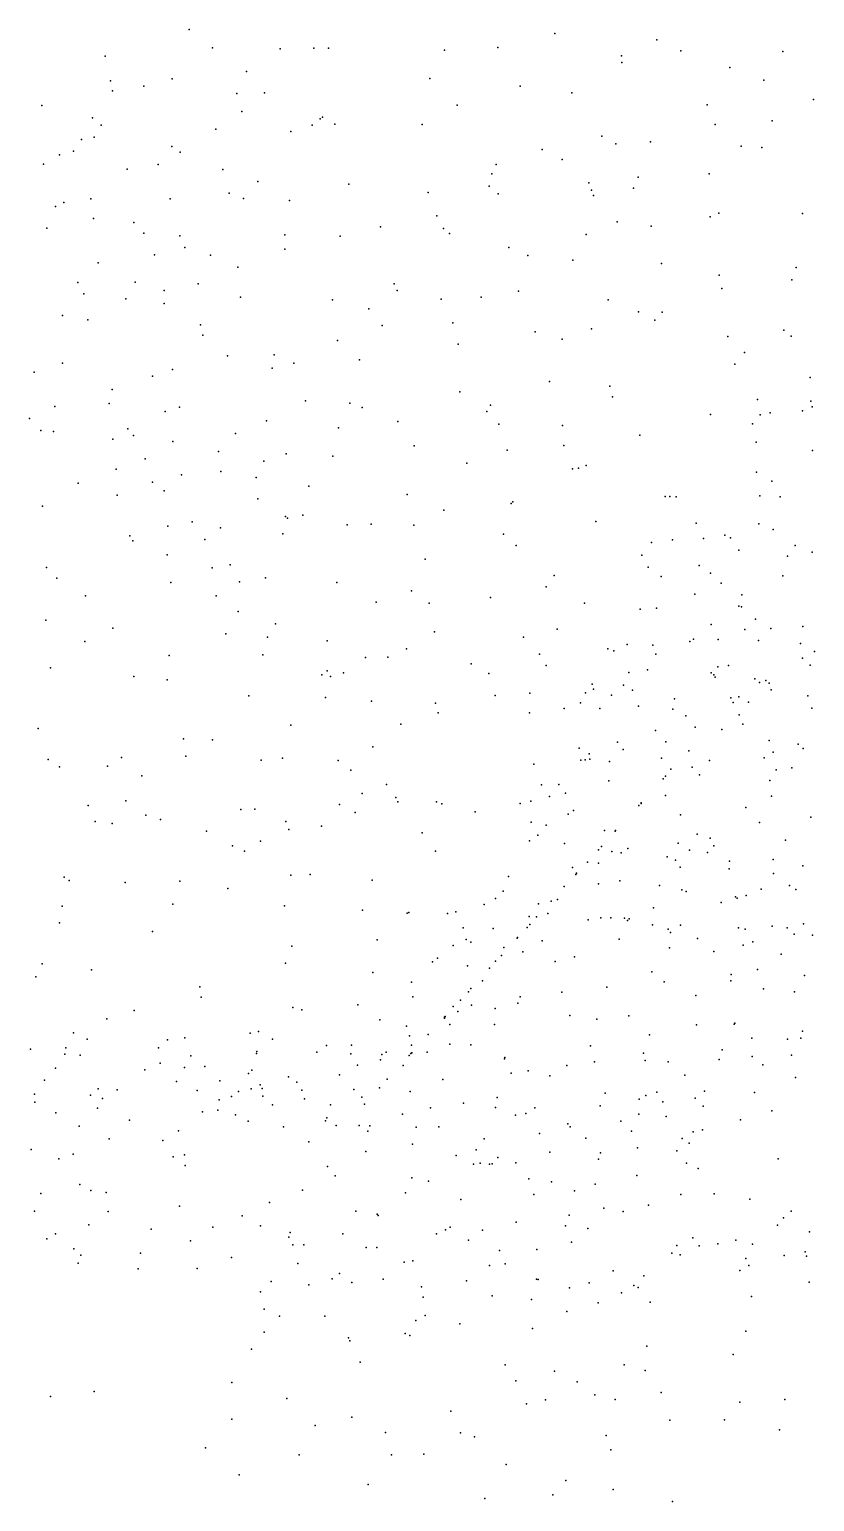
# Model space of a CAD drawing. Header units: metres. Extents: x -23.9 to 23.9, y -27.4 to 27.4.
# Drawn here: x -3.644 to -2.268, y -7.775 to -5.193 of the extents above; entities that cross this region are included whole.
import ezdxf

# ---------------------------------------------------------------- set-up
doc = ezdxf.new("R2010")
doc.units = ezdxf.units.M

msp = doc.modelspace()

# ---------------------------------------------------------------- linework, layer by layer
for p in [(-3.3641, -5.1931, -4.5413), (-2.7232, -5.2003, -4.3506), (-2.5442, -5.2113, -2.6656), (-3.5111, -5.2401, -1.0283), (-3.3228, -5.2256, -2.798), (-3.2042, -5.2273, -2.7738), (-3.1452, -5.2258, -4.522), (-3.1199, -5.2258, -9.757), (-2.9163, -5.2292, -2.7152), (-2.8227, -5.2247, -0.6728), (-2.6059, -5.2394, -4.2269), (-2.5021, -5.2306, -4.1097), (-2.3234, -5.2317, -0.4687), (-3.2631, -5.2669, -4.5028), (-2.6054, -5.2509, 23.7508), (-2.416, -5.2598, -9.8914), (-3.5018, -5.2835, -2.6685), (-3.4433, -5.2926, -9.3569), (-3.3937, -5.2795, -0.9766), (-2.9419, -5.2791, -9.7488), (-2.7837, -5.2928, -2.6801), (-2.3567, -5.2822, 23.7667), (-3.498, -5.3007, -4.5015), (-3.2802, -5.3055, -0.924), (-3.2317, -5.3041, 0.7513), (-2.6933, -5.3042, -9.7839), (-2.2694, -5.3158, -2.573), (-3.6223, -5.3264, -4.4322), (-3.2717, -5.3372, -9.6161), (-2.8943, -5.3258, -4.4684), (-2.4559, -5.3254, -0.5379), (-3.5334, -5.348, 23.5884), (-3.5182, -5.3612, -1.0576), (-3.3169, -5.3681, -2.7013), (-3.1484, -5.3608, 23.657), (-3.1341, -5.3501, -2.7437), (-3.1299, -5.3469, -4.4608), (-3.1087, -5.3595, -9.6336), (-2.9556, -5.3598, -2.7063), (-2.4417, -5.3597, -4.0656), (-2.3421, -5.3536, -0.5032), (-3.5526, -5.3862, -2.5214), (-3.5303, -5.382, -9.1705), (-3.1857, -5.3722, -0.8898), (-2.6404, -5.3805, -4.2907), (-2.6162, -5.3939, -0.6114), (-2.5551, -5.39, -9.7357), (-3.5909, -5.4132, -9.054), (-3.5669, -5.4068, -4.3741), (-3.3941, -5.3983, -2.6158), (-3.3799, -5.4081, -9.446), (-2.7449, -5.4035, -0.6709), (-2.7098, -5.4213, -9.6696), (-2.3962, -5.3979, -2.5881), (-2.3602, -5.4002, -9.7721), (-3.619, -5.4295, -2.4289), (-3.4724, -5.4379, -9.2705), (-3.418, -5.43, -1.0209), (-3.3051, -5.4389, -4.4298), (-2.8334, -5.4464, -0.7253), (-2.8256, -5.43, -2.6709), (-2.4522, -5.4464, -9.7069), (-3.2437, -5.4597, -9.5502), (-3.0838, -5.4645, -2.7188), (-2.8382, -5.4681, -9.5966), (-2.6634, -5.4619, 1.2029), (-2.5851, -5.4714, -2.6169), (-2.577, -5.4523, -4.2329), (-3.5836, -5.4964, -4.1726), (-3.5362, -5.4902, -1.1687), (-3.3974, -5.49, -2.5129), (-3.2935, -5.4805, -2.5939), (-3.2687, -5.4899, -0.9573), (-3.188, -5.4929, -4.3982), (-2.9449, -5.4791, -0.7893), (-2.8224, -5.4816, -4.389), (-2.6589, -5.4751, 23.6706), (-2.6554, -5.4844, -4.326), (-3.598, -5.5039, -1.3022), (-3.5313, -5.5245, -9.1501), (-2.9298, -5.5198, 23.6271), (-2.4508, -5.5217, -4.1048), (-2.4355, -5.5154, -0.5738), (-2.2889, -5.5159, -4.0557), (-3.6131, -5.5419, -4.0334), (-3.461, -5.532, -2.4237), (-3.4434, -5.5505, -9.3097), (-3.0284, -5.5395, -9.563), (-2.9181, -5.542, -2.6752), (-2.9075, -5.5512, -4.355), (-2.6134, -5.5306, -0.6415), (-2.5538, -5.5381, -9.6191), (-3.3803, -5.5554, 0.5212), (-3.3717, -5.5758, -4.3813), (-3.1964, -5.5535, -2.5797), (-3.0991, -5.5559, 0.7793), (-2.8033, -5.5755, -2.6476), (-2.6682, -5.553, -2.6232), (-3.5233, -5.6026, -4.0733), (-3.4245, -5.5887, -4.2727), (-3.3263, -5.589, -1.0077), (-3.1959, -5.5787, -0.9389), (-2.7701, -5.5897, -4.3338), (-2.6911, -5.598, -9.5934), (-3.2785, -5.6103, -2.4616), (-2.536, -5.6034, -4.2143), (-2.4348, -5.6243, -2.5667), (-2.2997, -5.6107, 1.2742), (-3.5593, -5.6369, -1.378), (-3.4587, -5.6366, -2.3105), (-3.4079, -5.6512, -9.3561), (-3.3482, -5.6392, -9.4579), (-3.0043, -5.6394, -2.6158), (-2.9995, -5.6512, -4.3189), (-2.7868, -5.6522, -0.7451), (-2.4304, -5.6474, -9.6163), (-2.3075, -5.6325, -0.5542), (-3.5483, -5.6568, -3.9253), (-3.4746, -5.6657, -1.2487), (-3.4076, -5.6737, -1.13), (-3.2736, -5.6628, -4.3382), (-3.1128, -5.6676, -4.3223), (-2.9223, -5.6663, -0.8174), (-2.8518, -5.6626, 0.9666), (-2.6293, -5.6672, -4.293), (-3.5857, -5.6946, -1.4935), (-3.5413, -5.7024, -9.1083), (-3.0488, -5.6829, -9.5379), (-2.576, -5.6886, 1.1463), (-2.5474, -5.7031, -2.5793), (-2.5348, -5.6889, -0.6491), (-3.3441, -5.7112, -2.3065), (-3.3399, -5.7292, -4.1498), (-3.0258, -5.7126, -2.521), (-2.9015, -5.708, -9.5513), (-2.7576, -5.7233, -9.5658), (-2.6586, -5.7185, -0.7006), (-2.4198, -5.7318, -0.6174), (-2.3216, -5.7206, -9.6176), (-2.3088, -5.731, 16.4169), (-3.1038, -5.7387, -2.4394), (-2.8922, -5.7449, -2.5763), (-2.7098, -5.7363, -2.608), (-3.5856, -5.7784, -1.5875), (-3.2965, -5.7657, -1.03), (-3.215, -5.7641, -2.3361), (-3.1805, -5.7786, 0.6216), (-3.0653, -5.7729, -0.9132), (-2.4076, -5.7801, 23.5956), (-2.3907, -5.7595, -2.5403), (-3.6358, -5.7944, -8.9212), (-3.4284, -5.8013, -9.2896), (-3.3928, -5.7896, -1.2323), (-3.2185, -5.7875, -4.2497), (-2.2753, -5.8037, 17.0773), (-3.4989, -5.8249, -3.7975), (-2.8895, -5.829, -4.2388), (-2.7321, -5.8109, -0.7508), (-2.6268, -5.8187, -2.5805), (-3.5991, -5.8545, -1.8095), (-3.5043, -5.8492, -2.147), (-3.381, -5.8558, -2.1892), (-3.1597, -5.8448, -0.9768), (-3.0823, -5.8484, -4.2479), (-3.0606, -5.8563, -9.5092), (-2.8359, -5.8524, -0.8127), (-2.6216, -5.8373, -0.7142), (-2.3679, -5.8423, 16.5745), (-2.2741, -5.8451, 16.2329), (-2.272, -5.8551, 17.2799), (-3.6438, -5.8753, 23.103), (-3.4061, -5.8635, -1.3408), (-3.2285, -5.8796, -4.0551), (-2.9981, -5.8808, 0.7511), (-2.8422, -5.863, -9.5338), (-2.8208, -5.8853, -2.4707), (-2.4501, -5.8687, -9.5791), (-2.3765, -5.8847, 16.3233), (-2.3628, -5.8693, -4.1396), (-2.3455, -5.8655, -2.5175), (-2.2889, -5.8621, -0.5998), (-3.6236, -5.8968, -2.055), (-3.6018, -5.8984, -3.744), (-3.4979, -5.9115, 0.2807), (-3.4712, -5.8935, -9.1985), (-3.4612, -5.9054, -1.4932), (-3.2826, -5.9021, -9.4181), (-3.1021, -5.8921, -2.2723), (-2.7097, -5.8879, 23.4799), (-2.5742, -5.9046, -4.1812), (-3.3925, -5.9157, -9.3247), (-3.3123, -5.9332, -3.8582), (-3.1937, -5.9373, -2.211), (-2.9696, -5.9235, -9.5093), (-2.8064, -5.9311, -4.191), (-2.7072, -5.923, -9.5402), (-2.37, -5.9169, 16.8424), (-2.2711, -5.9314, -4.1591), (-3.4918, -5.9644, -1.7552), (-3.441, -5.9463, -3.7862), (-3.2328, -5.9503, 23.2521), (-3.1122, -5.9416, -4.1387), (-2.8772, -5.954, -2.357), (-2.692, -5.9638, -4.168), (-2.6812, -5.9626, -2.4806), (-2.6682, -5.9582, -0.7586), (-3.5587, -5.9888, -9.0324), (-3.4284, -5.987, -1.5769), (-3.3771, -5.9746, -1.4105), (-3.3085, -5.9684, -1.2726), (-3.2466, -5.9792, -1.1665), (-2.3692, -5.9694, 16.1068), (-2.3428, -5.9853, 17.2921), (-3.4899, -6.0101, -1.9059), (-3.4075, -6.0023, -2.0922), (-3.1541, -5.9943, -1.0071), (-2.9819, -6.0091, -0.9206), (-2.5298, -6.0124, -4.1346), (-2.5216, -6.0126, -0.718), (-2.5101, -6.013, -2.5318), (-2.3636, -6.011, -2.5024), (-2.3278, -6.013, 17.5022), (-3.621, -6.0293, -3.7068), (-3.2437, -6.0166, -9.4001), (-2.9173, -6.0362, -4.159), (-2.7993, -6.0248, -9.5133), (-2.7966, -6.0218, -0.8285), (-3.4014, -6.0646, -1.7364), (-3.3588, -6.057, -9.3419), (-3.3091, -6.0671, -1.385), (-3.1952, -6.0474, 0.508), (-3.1917, -6.0503, -3.8532), (-3.1645, -6.0449, -2.158), (-3.087, -6.0618, -3.9513), (-3.0446, -6.0608, -9.467), (-2.9698, -6.0627, -2.2204), (-2.651, -6.0559, -9.5259), (-2.4751, -6.0592, 16.1678), (-2.3656, -6.0603, 18.1945), (-3.4678, -6.0816, -9.1635), (-3.4629, -6.0899, -3.7451), (-3.3363, -6.0879, -3.7877), (-3.1997, -6.0778, -1.188), (-2.8131, -6.0784, -2.2697), (-2.5533, -6.0929, -2.4245), (-2.5165, -6.0885, 16.4129), (-2.4623, -6.0857, 23.4217), (-2.4251, -6.0799, 15.9424), (-2.4152, -6.0849, 17.1802), (-2.3402, -6.07, -9.4864), (-3.4027, -6.1147, -1.9149), (-2.7905, -6.0983, -4.1232), (-2.5707, -6.115, -4.0975), (-2.4004, -6.1067, 17.3661), (-2.3152, -6.1172, -0.6891), (-2.3019, -6.0981, 18.0077), (-2.2717, -6.1101, -4.1615), (-3.6139, -6.1371, 0.0981), (-3.3233, -6.1373, -1.6716), (-3.2918, -6.1319, -2.0585), (-2.9504, -6.1222, -4.0737), (-2.5591, -6.1362, -0.7597), (-2.4697, -6.1334, 17.0278), (-3.5958, -6.1558, -3.6854), (-3.396, -6.1629, -9.2655), (-3.2757, -6.1619, -1.5639), (-3.2298, -6.1547, -1.3529), (-3.1053, -6.1629, -1.1038), (-2.7382, -6.1705, -0.8322), (-2.7241, -6.1508, 0.9021), (-2.5367, -6.1524, 16.2862), (-2.4501, -6.1467, -2.4355), (-2.4316, -6.1643, -4.0933), (-2.3232, -6.1512, -9.395), (-3.5454, -6.1866, -9.0118), (-3.3164, -6.1867, -1.8145), (-2.9741, -6.1779, -3.9251), (-2.8355, -6.1893, -9.4831), (-2.4773, -6.1836, 15.7878), (-2.3954, -6.1847, 17.7011), (-3.2779, -6.2138, -9.3283), (-3.0362, -6.1979, -2.1151), (-2.943, -6.1995, -0.9411), (-2.6708, -6.1997, -2.251), (-2.5734, -6.21, 16.7868), (-2.5449, -6.2084, 16.9204), (-2.4005, -6.2047, 15.5983), (-2.3957, -6.2057, 1.0104), (-3.6149, -6.229, -8.887), (-3.4974, -6.2435, -3.6975), (-3.2123, -6.2355, -3.7941), (-2.7186, -6.2448, -9.4881), (-2.449, -6.2368, -2.3374), (-2.3899, -6.2457, 17.82), (-2.3713, -6.2277, -0.7764), (-2.3442, -6.244, 17.9756), (-2.2882, -6.2404, -7.4633), (-3.5467, -6.2668, 22.5392), (-3.2994, -6.2533, -1.9763), (-3.2267, -6.2588, -1.701), (-3.1222, -6.2654, -1.3007), (-2.9339, -6.2495, -2.1227), (-2.7778, -6.2589, -4.0584), (-2.5964, -6.2721, 16.255), (-2.5513, -6.273, -4.033), (-2.4861, -6.2668, -9.512), (-2.4796, -6.2627, 17.426), (-2.4367, -6.2631, 17.7692), (-2.3657, -6.2648, 18.6449), (-2.2924, -6.2703, -6.9417), (-3.3992, -6.2913, 22.7505), (-3.2348, -6.2898, -1.8411), (-3.0545, -6.2948, -2.0506), (-3.0155, -6.2942, -1.0801), (-2.9832, -6.2797, -3.8599), (-2.75, -6.2886, -2.1685), (-2.6303, -6.2797, 18.5968), (-2.6193, -6.2829, 16.4177), (-2.5461, -6.289, 15.6962), (-2.2889, -6.2961, 18.1995), (-2.2677, -6.2843, -6.632), (-3.6068, -6.3129, -3.6447), (-3.1311, -6.3251, 22.9992), (-3.1217, -6.3183, -1.4817), (-3.0933, -6.3216, -9.3707), (-2.8697, -6.3061, -0.9262), (-2.8384, -6.3225, 18.7535), (-2.738, -6.3087, -0.8636), (-2.5933, -6.3213, -0.8142), (-2.5605, -6.3162, -2.2231), (-2.4487, -6.3219, 17.6688), (-2.4442, -6.325, 17.4393), (-2.437, -6.3108, 18.8939), (-2.4185, -6.3085, -9.4301), (-2.2752, -6.3079, -6.4893), (-3.4609, -6.3281, -9.1217), (-3.4025, -6.3339, -3.7077), (-3.1164, -6.3283, -3.8042), (-2.6577, -6.3415, -4.0152), (-2.6553, -6.35, 19.0224), (-2.6025, -6.3434, 15.9585), (-2.4421, -6.329, -4.0402), (-2.3723, -6.3324, -7.2836), (-2.3639, -6.3384, -2.2837), (-2.3528, -6.3352, -6.8526), (-2.347, -6.3396, -9.2876), (-2.3436, -6.3514, -7.6037), (-3.2592, -6.3618, -3.7488), (-3.1247, -6.3647, -1.6547), (-3.0445, -6.3715, -1.3535), (-2.9322, -6.3747, -1.0119), (-2.8274, -6.3616, -9.4569), (-2.7666, -6.3575, -3.9416), (-2.6778, -6.3745, 16.5152), (-2.6691, -6.3568, -9.4763), (-2.6235, -6.3606, 17.0623), (-2.5869, -6.3523, 17.2121), (-2.5134, -6.3674, 23.2543), (-2.4147, -6.3654, 15.4743), (-2.4106, -6.3738, -7.4301), (-2.4006, -6.3638, -6.9925), (-2.3836, -6.3732, 17.9258), (-2.2797, -6.3621, 16.8548), (-2.9272, -6.3916, -3.8522), (-2.7674, -6.3918, -2.1006), (-2.7065, -6.3844, 16.7356), (-2.6442, -6.3841, 16.1498), (-2.5764, -6.3802, 17.3595), (-2.5162, -6.3854, -0.8779), (-2.4932, -6.397, -9.4847), (-2.3996, -6.3955, -6.6989), (-2.2723, -6.3838, -4.0786), (-3.6286, -6.4194, 0.0027), (-3.1858, -6.4136, -9.3065), (-2.9929, -6.4116, -2.0043), (-2.5467, -6.4225, -3.9781), (-2.4771, -6.417, 19.3735), (-2.4303, -6.421, -9.362), (-2.3934, -6.4116, -6.5146), (-3.374, -6.4374, 22.3983), (-3.3229, -6.4394, -9.2438), (-3.0422, -6.4516, -1.6216), (-2.6805, -6.4537, -3.9196), (-2.6133, -6.4435, 0.8414), (-2.5285, -6.4429, 15.5516), (-2.3474, -6.4402, -0.9922), (-2.2962, -6.4468, -2.2445), (-2.2879, -6.4543, 18.3072), (-3.6113, -6.4738, -3.6053), (-3.4822, -6.47, 19.7033), (-3.3697, -6.4675, -3.6872), (-3.2374, -6.475, -3.7294), (-3.2004, -6.471, 19.3705), (-3.1029, -6.4756, 18.5547), (-2.6773, -6.475, -9.4566), (-2.6695, -6.4744, 17.6419), (-2.6628, -6.4638, -0.9014), (-2.6615, -6.4732, 17.2656), (-2.6272, -6.4772, 17.4466), (-2.6031, -6.4562, -2.1239), (-2.5358, -6.4715, 17.6077), (-2.4881, -6.4584, -7.349), (-2.452, -6.4751, 17.7584), (-2.3562, -6.4708, -6.2891), (-2.34, -6.4605, -4.0336), (-3.5913, -6.4865, -8.8706), (-3.5071, -6.4855, 21.2013), (-3.4467, -6.5022, 19.0018), (-3.0805, -6.4923, -1.9176), (-2.7598, -6.4816, 16.8155), (-2.5292, -6.5029, -7.5145), (-2.5198, -6.4903, -0.9789), (-2.482, -6.4868, -2.1511), (-2.4692, -6.5008, -6.3375), (-2.3351, -6.4916, -7.7934), (-2.3077, -6.4884, 15.3799), (-3.0177, -6.5173, -1.7497), (-2.7464, -6.5179, 17.0061), (-2.716, -6.5173, 16.1655), (-2.628, -6.5113, 15.7477), (-2.533, -6.5077, -7.1956), (-2.3462, -6.5105, -9.1532), (-3.5409, -6.5543, 21.5442), (-3.475, -6.5462, -9.0511), (-3.1002, -6.5528, 19.6173), (-3.0608, -6.533, -3.7744), (-3.0017, -6.54, 18.0849), (-2.9982, -6.5481, 0.5025), (-2.9306, -6.548, 22.9203), (-2.9207, -6.5513, -1.4746), (-2.7837, -6.5509, 16.6376), (-2.765, -6.5466, 16.4829), (-2.7325, -6.5383, 19.6743), (-2.704, -6.5329, 15.976), (-2.5759, -6.5542, -7.316), (-2.5718, -6.5507, -6.8303), (-2.5713, -6.5498, -6.9866), (-2.529, -6.5365, -6.4927), (-2.3879, -6.558, -2.144), (-2.343, -6.5381, 19.6603), (-3.5287, -6.5821, -8.9542), (-3.4398, -6.5715, 21.9049), (-3.4142, -6.5786, -9.1453), (-3.2734, -6.5616, -9.2277), (-3.2486, -6.5605, 19.829), (-3.1945, -6.5824, 0.3095), (-3.0727, -6.5664, 22.6136), (-2.8624, -6.5657, -1.9616), (-2.7646, -6.5833, 17.143), (-2.6995, -6.5695, -2.0204), (-2.6904, -6.5631, -0.9882), (-2.5024, -6.5707, 23.1207), (-2.3641, -6.584, -7.876), (-2.2742, -6.575, 18.4443), (-3.4991, -6.5858, -3.6162), (-3.3332, -6.5994, 18.6691), (-3.1893, -6.5963, 18.2864), (-3.132, -6.5906, -9.276), (-2.9553, -6.6021, -1.7904), (-2.7528, -6.6066, -1.1399), (-2.7379, -6.589, 17.2928), (-2.6357, -6.5979, -1.0936), (-2.6172, -6.5994, -7.1769), (-2.6166, -6.598, -7.5809), (-2.4737, -6.6045, 17.8003), (-3.2881, -6.6252, 20.6918), (-3.2669, -6.6347, -3.6819), (-3.2388, -6.6169, 20.9488), (-2.9319, -6.6347, -9.3434), (-2.7673, -6.6163, 0.6891), (-2.706, -6.6207, 17.4939), (-2.6466, -6.6318, -7.0461), (-2.6411, -6.6264, -6.7089), (-2.6228, -6.6349, -6.3764), (-2.595, -6.6299, -3.902), (-2.5067, -6.6204, -7.7469), (-2.4868, -6.6326, -3.9361), (-2.4507, -6.6114, 15.4742), (-2.4445, -6.6252, -9.2263), (-2.3184, -6.615, -1.1729), (-2.6657, -6.6535, -6.5709), (-2.6465, -6.6555, 17.6262), (-2.6064, -6.6376, 15.6356), (-2.5263, -6.6445, 17.0426), (-2.5117, -6.6501, -9.318), (-2.4554, -6.6365, -1.2061), (-2.4169, -6.6517, -2.0774), (-2.3403, -6.6489, -3.9786), (-2.288, -6.6604, -6.1642), (-3.5831, -6.6799, -8.8425), (-3.5744, -6.6856, -0.0344), (-3.3804, -6.6869, -3.6319), (-3.1857, -6.6764, -9.2292), (-3.1515, -6.6753, -3.7104), (-3.0433, -6.6851, -9.2838), (-2.8041, -6.6787, -1.4436), (-2.6917, -6.6628, 15.8913), (-2.6861, -6.6753, -6.8309), (-2.6851, -6.6731, -7.3303), (-2.6089, -6.6865, -9.4313), (-2.5031, -6.6624, -6.2075), (-2.4175, -6.6652, 16.7031), (-2.3395, -6.6736, -1.3223), (-3.476, -6.6893, -9.0186), (-3.2961, -6.7, -9.1779), (-2.8136, -6.7047, 20.0516), (-2.7066, -6.6963, -7.4528), (-2.6466, -6.6918, -1.4272), (-2.5393, -6.6944, -2.0062), (-2.5001, -6.7025, -1.4459), (-2.4926, -6.7051, -7.8725), (-2.3877, -6.7121, -1.4647), (-2.3615, -6.7009, 18.2174), (-2.3117, -6.6946, -8.0819), (-2.3003, -6.7014, -8.9015), (-3.5866, -6.7311, -3.5529), (-3.3925, -6.7276, -9.1311), (-3.1969, -6.7301, 17.8872), (-3.0601, -6.738, 20.466), (-2.8466, -6.7282, -1.7871), (-2.8271, -6.7173, -1.6706), (-2.7517, -6.7266, -9.3887), (-2.7294, -6.722, -1.5451), (-2.7183, -6.7194, -6.3903), (-2.55, -6.7339, -1.5635), (-2.4315, -6.7242, 17.9929), (-2.406, -6.7143, -9.0871), (-2.4033, -6.717, -6.155), (-3.5909, -6.7604, 18.532), (-2.9817, -6.743, 22.3021), (-2.9786, -6.7417, 20.7285), (-2.9113, -6.7435, 16.8851), (-2.8963, -6.7409, 17.0447), (-2.7679, -6.7491, -1.8879), (-2.7668, -6.7628, -6.981), (-2.7551, -6.7496, -7.222), (-2.7352, -6.744, 22.7641), (-2.6644, -6.7548, -1.6525), (-2.642, -6.7514, 15.7052), (-2.6247, -6.7516, -7.7694), (-2.6006, -6.7519, -3.8664), (-2.5956, -6.7563, 17.777), (-2.5925, -6.7532, 15.5655), (-2.5518, -6.7639, 0.7395), (-2.5025, -6.7643, -1.6647), (-2.2872, -6.7621, -2.003), (-3.428, -6.7755, 18.1962), (-3.0341, -6.7901, -3.7368), (-2.8836, -6.769, 17.2034), (-2.8786, -6.7896, -3.7921), (-2.8311, -6.7703, 16.2856), (-2.7887, -6.787, -6.8106), (-2.7886, -6.7856, -7.511), (-2.7712, -6.7683, -6.6393), (-2.6103, -6.7888, -1.7659), (-2.524, -6.771, -6.1484), (-2.52, -6.777, 17.8899), (-2.4726, -6.7875, -1.8772), (-2.4008, -6.7689, -1.9848), (-2.3892, -6.7715, 16.4366), (-2.3422, -6.7661, -8.1617), (-2.3157, -6.7686, -1.6552), (-2.3034, -6.7801, -8.8003), (-2.271, -6.7819, -1.8646), (-3.1841, -6.8012, -3.6906), (-2.9012, -6.7997, 16.5104), (-2.87, -6.7938, 17.3496), (-2.8123, -6.8036, 17.5309), (-2.7789, -6.811, 20.389), (-2.7449, -6.7915, -3.8412), (-2.5221, -6.8037, -9.1883), (-2.4444, -6.8104, -3.9611), (-2.3928, -6.7992, -8.946), (-2.3757, -6.7937, -1.8105), (-2.3261, -6.8153, 18.4347), (-3.6217, -6.8318, -8.7226), (-3.1949, -6.8309, 21.6461), (-2.9373, -6.8288, 16.7064), (-2.9286, -6.8223, -9.283), (-2.8761, -6.8357, 17.4038), (-2.8375, -6.8396, -7.1332), (-2.8269, -6.8276, -7.3876), (-2.8162, -6.8177, -6.4122), (-2.7222, -6.8282, 15.9271), (-2.6882, -6.8195, 17.1842), (-2.3676, -6.8417, -8.2584), (-3.6329, -6.855, -8.6073), (-3.5352, -6.8427, -8.8222), (-3.0419, -6.8471, 21.3365), (-2.9741, -6.8643, 21.9777), (-2.8497, -6.8619, -6.1869), (-2.5529, -6.8463, -3.9461), (-2.5313, -6.8635, -8.0513), (-2.4146, -6.8619, 15.4192), (-2.4136, -6.8505, 18.1375), (-2.2851, -6.8525, -8.4019), (-3.3453, -6.8722, -3.68), (-3.3426, -6.8903, -8.9464), (-2.9718, -6.8897, 17.19), (-2.8745, -6.8809, -6.6556), (-2.8699, -6.8754, -6.8415), (-2.7837, -6.8899, -3.8925), (-2.7104, -6.8815, -7.83), (-2.632, -6.8728, -9.3053), (-2.4755, -6.8877, -8.1783), (-2.3571, -6.876, -8.7727), (-2.3027, -6.8812, 18.7347), (-3.4601, -6.9138, -3.697), (-3.1819, -6.9087, -3.7627), (-3.1665, -6.9125, -9.0428), (-3.0683, -6.904, 0.3056), (-2.9011, -6.907, -9.1518), (-2.8932, -6.9157, -7.6486), (-2.8881, -6.8959, -6.5096), (-2.8687, -6.9046, 16.3545), (-2.8274, -6.9105, 21.0397), (-2.7876, -6.9008, -9.2048), (-3.5082, -6.9287, -8.5091), (-3.0296, -6.9305, -3.8316), (-2.9831, -6.9416, -6.1827), (-2.9166, -6.9273, -6.3407), (-2.9164, -6.9254, -7.207), (-2.9153, -6.9246, -7.0079), (-2.907, -6.9384, 17.5121), (-2.8284, -6.9382, 17.6396), (-2.6968, -6.9229, 17.7924), (-2.6494, -6.9288, -3.9664), (-2.5932, -6.9235, -9.1615), (-2.4747, -6.9389, -8.9129), (-2.4084, -6.9376, -6.0272), (-2.4074, -6.9359, -4.0576), (-3.5667, -6.9533, -8.2459), (-3.5424, -6.9643, -8.1286), (-3.4018, -6.9654, -5.9289), (-3.3714, -6.9619, -8.6001), (-3.2568, -6.9534, -6.0286), (-3.2422, -6.9505, -8.8639), (-3.2178, -6.9644, -6.1629), (-2.9779, -6.9581, -9.0375), (-2.9448, -6.9558, -7.4816), (-2.5568, -6.9565, -6.0468), (-2.3778, -6.9622, 18.3471), (-2.3152, -6.9641, 19.0294), (-2.2918, -6.9627, -4.1167), (-2.2888, -6.9501, 19.1589), (-3.6422, -6.9815, -5.914), (-3.5819, -6.9903, -6.0491), (-3.5803, -6.9794, -3.8145), (-3.5548, -6.9921, -5.8372), (-3.4175, -6.9794, -6.1078), (-3.3607, -6.9935, -8.4864), (-3.2457, -6.9892, -8.697), (-3.245, -6.9857, -6.3258), (-3.1403, -6.9869, 17.5455), (-3.1234, -6.9753, -6.3486), (-3.0804, -6.9896, -6.5157), (-3.0792, -6.9748, -8.9715), (-3.0262, -6.9909, 16.8126), (-3.0188, -6.987, -6.0104), (-2.9783, -6.9931, -7.083), (-2.9752, -6.9891, -7.3606), (-2.974, -6.9749, -6.4858), (-2.9735, -6.9883, -6.8821), (-2.9466, -6.9868, 16.567), (-2.907, -6.9732, -3.9037), (-2.87, -6.9739, -6.0476), (-2.8106, -6.9965, 16.1412), (-2.6602, -6.9761, 15.6815), (-2.5675, -6.989, 15.5205), (-2.4294, -6.9826, 18.1807), (-2.3771, -6.9944, -8.6498), (-2.3079, -6.992, 22.8775), (-3.5983, -7.0151, -6.2529), (-3.4417, -7.0179, -6.4248), (-3.4145, -7.0065, -8.0952), (-3.3719, -7.014, -8.3303), (-3.3365, -7.0121, -6.4729), (-3.2542, -7.0186, -6.6082), (-3.069, -7.0097, 17.0514), (-3.0283, -7.0005, 17.2839), (-2.9888, -7.0103, 17.4137), (-2.8109, -6.9985, -7.8716), (-2.7696, -7.0199, -9.0123), (-2.7021, -7.0106, -8.0571), (-2.6533, -7.0038, -5.9746), (-2.5645, -7.0015, -9.0002), (-2.5243, -7.0037, -4.0608), (-2.4351, -7, -8.7535), (-2.3585, -7.0092, -5.9444), (-3.6175, -7.0361, -6.4204), (-3.3861, -7.0387, -3.8941), (-3.3101, -7.0374, -6.7213), (-3.2599, -7.0241, -8.5275), (-3.2393, -7.044, -3.8896), (-3.1895, -7.0303, -6.7721), (-3.175, -7.0397, -8.6049), (-3.1005, -7.0266, -5.9189), (-3.0167, -7.0341, -7.5256), (-2.9194, -7.035, -7.7738), (-2.7992, -7.0236, -3.9757), (-2.7317, -7.0285, 15.8849), (-2.4952, -7.0275, -5.9179), (-2.3011, -7.0313, 15.3148), (-3.6347, -7.0607, -6.6221), (-3.6343, -7.0749, -7.7688), (-3.5367, -7.0621, -5.7255), (-3.5233, -7.051, -6.6411), (-3.516, -7.0685, -6.8023), (-3.49, -7.0532, -7.7905), (-3.3499, -7.0544, -6.8345), (-3.311, -7.0705, -7.0135), (-3.2895, -7.0649, -5.7967), (-3.2773, -7.0559, -7.9054), (-3.255, -7.0514, -8.3431), (-3.2361, -7.0508, -6.9096), (-3.2345, -7.0642, -8.1117), (-3.1662, -7.0537, -7.0018), (-3.1618, -7.0687, -5.8295), (-3.0751, -7.0523, -7.0752), (-3.0611, -7.0657, -8.6871), (-3.0302, -7.0495, -7.1831), (-2.9767, -7.056, -3.9337), (-2.8241, -7.0663, -7.9729), (-2.6344, -7.059, -5.8657), (-2.5751, -7.0694, 16.4282), (-2.5634, -7.0632, 0.619), (-2.5439, -7.0572, -8.8846), (-2.5339, -7.0742, 18.1276), (-2.4767, -7.0677, 16.1976), (-2.4607, -7.0554, -8.5), (-2.3727, -7.0578, 22.5892), (-3.5973, -7.0931, -4.0013), (-3.5248, -7.0853, -6.9432), (-3.3403, -7.0915, -7.1719), (-3.3135, -7.0885, 0.0485), (-3.2826, -7.0968, -7.2731), (-3.2176, -7.0794, -7.7452), (-3.116, -7.0793, -7.2752), (-3.0567, -7.078, -7.3717), (-2.9897, -7.0958, 17.5691), (-2.9409, -7.0846, -8.8098), (-2.8829, -7.0765, 16.3373), (-2.827, -7.0842, -5.8291), (-2.792, -7.0974, 16.0475), (-2.7739, -7.0943, -8.8864), (-2.7582, -7.0846, 21.4551), (-2.6436, -7.0809, -8.9577), (-2.5757, -7.0958, 21.0601), (-2.5278, -7.0996, -4.1231), (-2.4631, -7.0816, 20.7464), (-2.3424, -7.0899, 19.3082), (-3.5566, -7.1167, -7.7007), (-3.4682, -7.106, -7.1535), (-3.3824, -7.1249, -7.6755), (-3.2606, -7.1081, -7.3934), (-3.1983, -7.1179, -7.5254), (-3.1247, -7.1075, -7.8179), (-3.1225, -7.102, -3.9738), (-3.106, -7.1158, 17.277), (-3.0658, -7.1157, -8.2221), (-3.0505, -7.1256, -8.0361), (-3.0474, -7.1162, -8.4236), (-2.966, -7.1184, -8.6271), (-2.9261, -7.118, -7.9118), (-2.7003, -7.1128, 17.951), (-2.6959, -7.118, -8.2579), (-2.6072, -7.1077, -5.7686), (-2.5885, -7.1257, -8.4333), (-2.4642, -7.1234, 18.5381), (-2.3974, -7.1056, -4.1738), (-3.504, -7.1387, -4.0673), (-3.41, -7.1421, -7.344), (-3.1544, -7.1443, -5.7051), (-2.9723, -7.1481, -8.1398), (-2.8467, -7.1391, -8.7404), (-2.7496, -7.1298, -5.735), (-2.6683, -7.1378, -4.0983), (-2.4999, -7.1384, 18.2811), (-2.4872, -7.1463, 15.4424), (-2.4806, -7.1267, -8.5974), (-3.6409, -7.1577, -7.1108), (-3.5926, -7.174, -7.2239), (-3.5672, -7.1656, -5.5428), (-3.3918, -7.1708, -4.1097), (-3.3723, -7.167, -7.4726), (-3.0542, -7.1612, 16.8389), (-2.8957, -7.1684, -8.3028), (-2.8607, -7.1582, 17.0662), (-2.823, -7.1718, -4.0655), (-2.7317, -7.1621, 15.8371), (-2.6466, -7.1744, 18.0996), (-2.6427, -7.1634, -5.6622), (-2.5782, -7.1547, -8.8177), (-2.5093, -7.1598, -5.6604), (-2.3317, -7.1739, 15.3281), (-3.3711, -7.1859, -5.5689), (-3.1214, -7.1873, -4.1126), (-3.1077, -7.2038, 16.9897), (-2.8653, -7.1832, -8.1205), (-2.8536, -7.1814, 17.8168), (-2.8376, -7.1834, -8.444), (-2.8327, -7.1831, -5.6364), (-2.7911, -7.1812, 16.8319), (-2.579, -7.2031, -8.5859), (-2.4922, -7.1817, 18.8103), (-2.4715, -7.1912, -4.204), (-3.5558, -7.2189, -4.2025), (-3.5365, -7.2294, -0.1669), (-3.1652, -7.2288, -5.5603), (-2.9735, -7.2073, -5.5985), (-2.9444, -7.2132, 16.4791), (-2.7685, -7.2089, -8.3252), (-2.7286, -7.2144, -8.6024), (-2.652, -7.2183, -5.5557), (-3.6236, -7.2347, -7.3853), (-3.5093, -7.2333, -5.4471), (-3.223, -7.2506, -4.2247), (-2.9848, -7.2337, -4.1762), (-2.8879, -7.2451, -5.5191), (-2.76, -7.2369, -5.5265), (-2.6883, -7.2302, -8.4982), (-2.5586, -7.2555, 21.6765), (-2.502, -7.2364, -5.5103), (-2.4438, -7.2354, 19.1515), (-2.3809, -7.2447, -5.4859), (-3.6352, -7.2658, -4.4482), (-3.5056, -7.2666, -4.3395), (-3.3806, -7.2569, -4.2489), (-3.2711, -7.2738, 17.4275), (-3.0719, -7.2661, -4.2367), (-3.0342, -7.2712, 16.7373), (-3.0327, -7.2734, -5.4734), (-2.6979, -7.2727, 18.1854), (-2.6372, -7.2606, -4.1908), (-2.6029, -7.2662, -5.4587), (-2.322, -7.2778, -4.315), (-2.3085, -7.2657, -5.3767), (-3.5982, -7.3055, -4.705), (-3.5399, -7.2897, -4.5384), (-3.4306, -7.2976, -5.3635), (-3.3225, -7.2938, -4.3758), (-3.2388, -7.2918, -5.4321), (-3.1869, -7.3034, -4.3261), (-3.0943, -7.3054, 17.6197), (-2.9302, -7.3055, -5.4039), (-2.9143, -7.2986, 16.3552), (-2.9066, -7.2939, 17.8752), (-2.8498, -7.2993, -4.2711), (-2.7909, -7.2853, 15.9771), (-2.7041, -7.2913, -5.4165), (-2.6653, -7.2961, 15.5831), (-2.3325, -7.2907, -5.2507), (-2.2764, -7.3023, 22.0887), (-3.6133, -7.3146, -5.279), (-3.5658, -7.3318, -4.8681), (-3.3615, -7.3177, -4.5846), (-3.1893, -7.3116, 17.3691), (-3.1822, -7.325, -4.4798), (-3.1631, -7.3247, 17.1179), (-3.0535, -7.3293, -5.3657), (-3.0347, -7.3296, -4.3829), (-2.8741, -7.3167, 16.224), (-2.6938, -7.3202, -4.2913), (-2.509, -7.3261, 0.5343), (-2.4809, -7.3125, 15.4192), (-2.4699, -7.3267, 19.31), (-2.4374, -7.3232, 15.9729), (-2.4057, -7.3166, 19.4824), (-2.3767, -7.3235, -5.0942), (-3.5582, -7.3571, 17.6533), (-3.5538, -7.3429, -5.1748), (-3.449, -7.3396, -4.8215), (-3.2895, -7.3472, -4.736), (-3.1732, -7.3576, -4.7093), (-2.9868, -7.3555, 16.56), (-2.9721, -7.3532, -4.4998), (-2.8199, -7.3348, 18.0905), (-2.8097, -7.3584, -5.2018), (-2.7545, -7.3332, -5.3066), (-2.5177, -7.3395, 19.0302), (-2.5031, -7.3422, -5.0767), (-2.388, -7.3488, -4.9575), (-2.3212, -7.3438, 15.3193), (-2.284, -7.3373, 21.173), (-2.282, -7.345, -4.9042), (-3.4535, -7.367, -5.2403), (-3.3501, -7.3664, -4.9301), (-3.113, -7.3847, -4.8537), (-3.1006, -7.375, 16.9182), (-2.8372, -7.3612, -4.439), (-2.6207, -7.3705, 18.5894), (-2.567, -7.3794, -4.3765), (-2.3988, -7.3698, -4.8448), (-2.3829, -7.3613, 21.4869), (-3.2388, -7.4071, -5.1279), (-3.22, -7.3891, -5.26), (-3.154, -7.3951, -4.9656), (-3.0785, -7.3908, -5.2067), (-3.0239, -7.3854, 17.8391), (-2.9566, -7.3988, -4.8181), (-2.8777, -7.3883, -4.6722), (-2.7552, -7.385, -5.0107), (-2.752, -7.3857, 18.2918), (-2.6974, -7.4002, -4.5999), (-2.6629, -7.3915, -4.9081), (-2.6062, -7.409, -4.7672), (-2.5847, -7.3961, 18.8873), (-2.5769, -7.3997, -4.4893), (-2.2773, -7.3901, -4.642), (-2.9535, -7.4169, -4.9477), (-2.8329, -7.4141, -4.8988), (-2.7639, -7.4209, -4.8095), (-2.6467, -7.4265, 18.7262), (-2.5558, -7.4257, 15.4633), (-2.3782, -7.4153, -4.4273), (-3.2325, -7.4377, 17.4005), (-3.2058, -7.4502, 17.5446), (-3.1262, -7.45, 17.7641), (-2.9664, -7.4578, 18.0606), (-2.9501, -7.4488, 0.224), (-2.7018, -7.4417, 15.6444), (-3.2326, -7.4783, -0.0046), (-3.0845, -7.4878, 17.0429), (-2.9851, -7.4804, 16.5143), (-2.9768, -7.4837, 16.8146), (-2.8896, -7.4634, 16.2198), (-2.7619, -7.4718, 15.8201), (-2.388, -7.4763, 15.3554), (-3.2544, -7.5081, 17.2551), (-3.0823, -7.4935, 16.8307), (-2.5618, -7.5025, 19.3303), (-3.0643, -7.5306, 17.9893), (-2.81, -7.5356, 15.9469), (-2.6012, -7.5351, 19.1816), (-2.4103, -7.5175, 19.6758), (-2.7914, -7.5635, 18.5353), (-2.7235, -7.5467, 18.6813), (-2.6839, -7.5653, 18.8558), (-2.5644, -7.5453, 19.4706), (-3.6072, -7.591, -0.3296), (-3.5302, -7.5822, 17.4243), (-3.2891, -7.5664, 17.1868), (-2.6526, -7.5878, 19.0244), (-2.5368, -7.5838, 19.6415), (-3.1925, -7.5946, 17.8402), (-2.9055, -7.6165, 16.3816), (-2.7727, -7.6039, 0.3164), (-2.7391, -7.5969, 15.7049), (-2.6171, -7.596, 15.9819), (-2.3986, -7.601, 15.733), (-2.3195, -7.5961, 19.8243), (-3.2888, -7.6306, 17.4931), (-3.1432, -7.6417, 16.9415), (-3.0787, -7.6271, 16.7879), (-2.5216, -7.6322, 0.4103), (-2.4253, -7.6317, 15.3612), (-3.0197, -7.6541, 16.6331), (-2.8884, -7.6546, 18.4854), (-2.8636, -7.6617, 16.0728), (-2.6327, -7.6595, 19.4251), (-2.3293, -7.6494, 15.2539), (-3.3352, -7.6812, 17.3721), (-3.1709, -7.6934, 18.0159), (-3.0091, -7.693, 16.5441), (-2.9523, -7.6921, 16.3574), (-2.6246, -7.6846, 19.5732), (-2.8082, -7.7103, 15.8794), (-3.2764, -7.7281, 17.8686), (-3.0501, -7.7453, 0.0579), (-2.7037, -7.738, 19.2293), (-2.8455, -7.7699, 18.6993), (-2.7266, -7.7634, 15.6064), (-2.6204, -7.7539, 15.4841), (-2.5167, -7.7752, 19.8603)]:
    msp.add_point(p)

doc.saveas('drawing.dxf')
